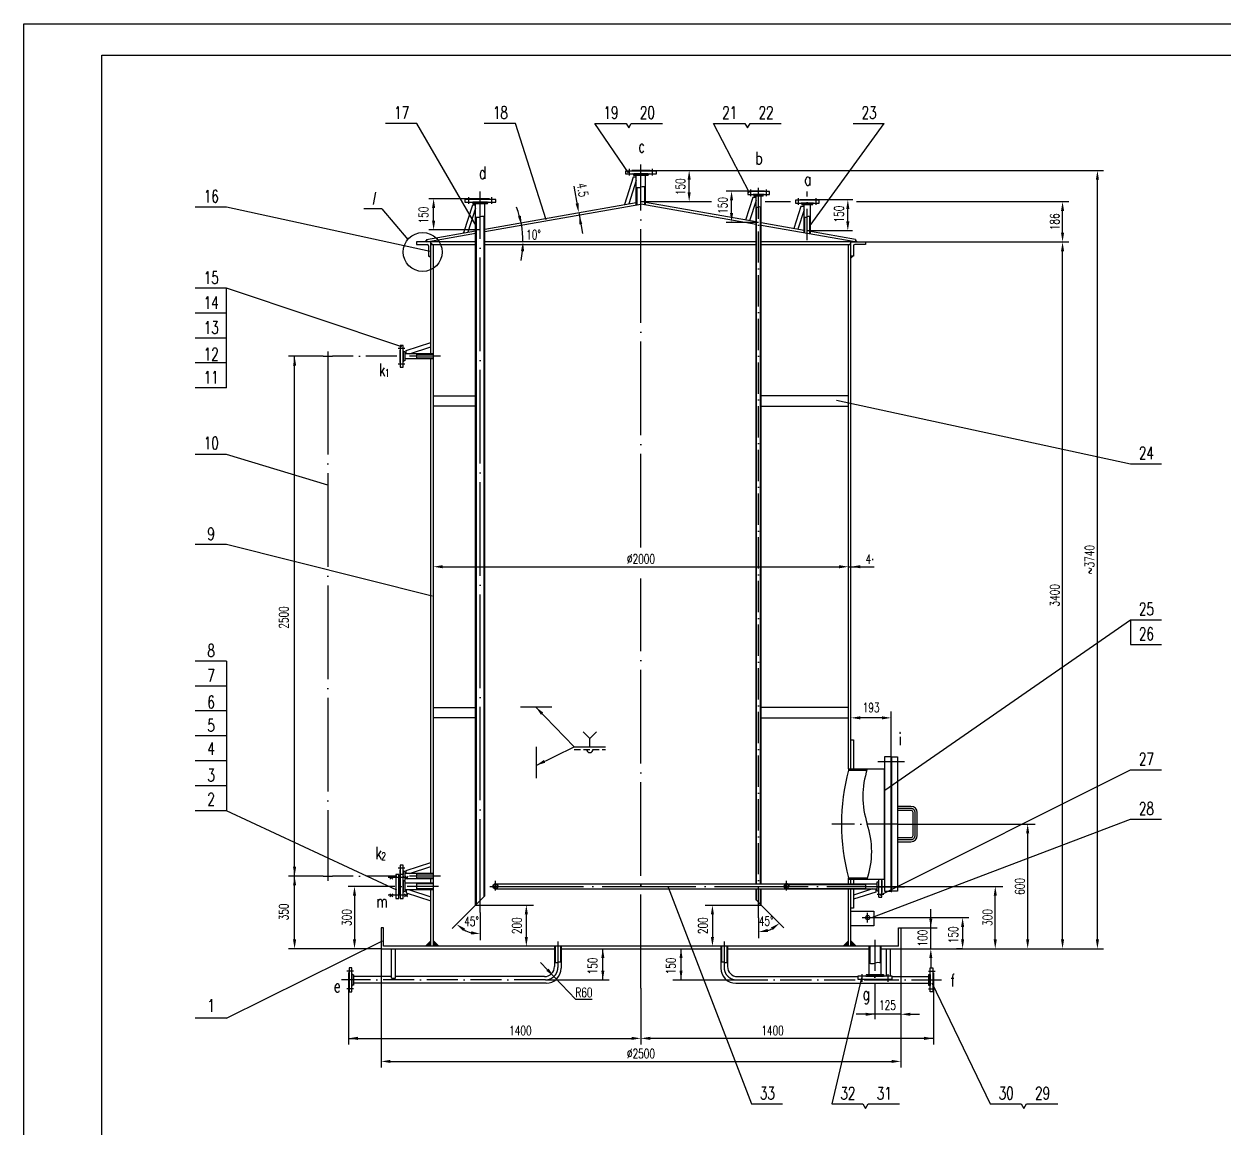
# Model space of a CAD drawing. Extents: x 5198 to 17798, y -4468 to 4442.
# Drawn here: x 5198 to 10964, y -864 to 4442 of the extents above; entities that cross this region are included whole.
import ezdxf
from ezdxf.enums import TextEntityAlignment as Align

# ---------------------------------------------------------------- set-up
doc = ezdxf.new("R2010")
doc.units = 0
doc.header["$LTSCALE"] = 15
doc.header["$MEASUREMENT"] = 0
for name, pattern in [('DASHDOT-M', [36, 30, -3, 0, -3]), ('DASHDOT-S', [14, 10, -2, 0, -2]), ('HIDDEN-M', [7, 5, -2]), ('HIDDEN-S', [3, 2, -1])]:
    doc.linetypes.add(name, pattern=pattern)
doc.layers.get('0').update_dxf_attribs({"linetype": 'CONTINUOUS'})
for name, color, linetype in [('CDR_DIM', 7, 'CONTINUOUS'), ('CDR_DWG1', 4, 'CONTINUOUS'), ('CDR_DWG3', 1, 'DASHDOT-M'), ('CDR_DWG5', 6, 'HIDDEN-M'), ('CDR_TEXT', 7, 'CONTINUOUS')]:
    doc.layers.add(name, color=color, linetype=linetype)
doc.styles.add('HZ', font='romans', dxfattribs={"width": 0.7, "height": 45, "bigfont": 'HZ'})
doc.styles.add('ITALICC', font='italicc')

msp = doc.modelspace()

# ---------------------------------------------------------------- linework, layer by layer
for p, q in [((7087.2, 3963.9), (6937.2, 3963.9)), ((7561.8, 3963.9), (7411.8, 3963.9)), ((7709.1, 3499), (7561.8, 3963.9)), ((7943.6, 3963.9), (8093.6, 3963.9)), ((8104.4, 3726.1), (7943.6, 3963.9)), ((8093.6, 3963.9), (8106.1, 3942.2)), ((8106.1, 3942.2), (8118.6, 3963.9)), ((8118.6, 3963.9), (8268.6, 3963.9)), ((8686.9, 3630), (8514.5, 3963.9)), ((8514.5, 3963.9), (8664.5, 3963.9)), ((8664.5, 3963.9), (8677, 3942.2)), ((8677, 3942.2), (8689.5, 3963.9)), ((8689.5, 3963.9), (8839.5, 3963.9)), ((9184.9, 3963.9), (9334.9, 3963.9)), ((6171.6, 3561.5), (6021.6, 3561.5)), ((6919.5, 3551.9), (6833.1, 3551.9)), ((6171.6, 3171.2), (6021.6, 3171.2)), ((6171.6, 3051.2), (6021.6, 3051.2)), ((6171.6, 2931.2), (6021.6, 2931.2)), ((6171.6, 2811.2), (6021.6, 2811.2)), ((6171.6, 2691.2), (6021.6, 2691.2)), ((9105.5, 2632.6), (10518.8, 2326.5)), ((6171.6, 2371.5), (6021.6, 2371.5)), ((6658.7, 2224.3), (6171.6, 2371.5)), ((10518.8, 2326.5), (10668.8, 2326.5)), ((6171.6, 1938.2), (6021.6, 1938.2)), ((7160.5, 1690.3), (6171.6, 1938.2)), ((9338.1, 756.9), (10518.8, 1576.5)), ((10518.8, 1576.5), (10518.8, 1456.5)), ((10518.8, 1576.5), (10668.8, 1576.5)), ((10518.8, 1456.5), (10668.8, 1456.5)), ((6171.6, 1377.5), (6021.6, 1377.5)), ((6171.6, 1257.5), (6021.6, 1257.5)), ((6171.6, 1137.5), (6021.6, 1137.5)), ((6171.6, 1017.5), (6021.6, 1017.5)), ((6171.6, 897.5), (6021.6, 897.5)), ((9314.7, 251.2), (10518.8, 854.7)), ((10518.8, 854.7), (10668.8, 854.7)), ((6171.6, 777.5), (6021.6, 777.5)), ((6171.6, 657.5), (6021.6, 657.5)), ((9274.6, 143.6), (10518.8, 616.9)), ((10518.8, 616.9), (10668.8, 616.9)), ((8296.5, 289.3), (8696, -752.2)), ((8696, -752.2), (8846, -752.2)), ((9082.8, -752.9), (9232.8, -752.9)), ((9232.8, -752.9), (9245.3, -774.5)), ((9245.3, -774.5), (9257.8, -752.9)), ((9257.8, -752.9), (9407.8, -752.9)), ((9844.3, -752.2), (9994.3, -752.2)), ((9994.3, -752.2), (10006.8, -773.8)), ((10006.8, -773.8), (10019.3, -752.2)), ((10019.3, -752.2), (10169.3, -752.2))]:
    msp.add_line(p, q)
msp.add_lwpolyline([(5197.9, -4468.2), (5197.9, 4441.8), (17797.9, 4441.8), (17797.9, -4468.2)], close=True)
at = {"color": 4}
msp.add_lwpolyline([(5572.9, -4318.2), (5572.9, 4291.8), (17647.9, 4291.8), (17647.9, -4318.2)], close=True, dxfattribs=at)
for points in [[(7133.8, 3405.6), (7135.9, 3393.8), (7120.4, 3393.8)], [(9196.6, 3405.6), (9194.5, 3393.8), (9210.1, 3393.8)], [(7155.2, 3393.8), (7155.2, 3378.8), (7167.2, 3378.8)], [(9175.2, 3393.8), (9175.2, 3378.8), (9163.2, 3378.8)], [(7143.2, 3324.8), (7155.2, 3324.8), (7155.2, 3311.8)], [(9187.2, 3324.8), (9175.2, 3324.8), (9175.2, 3311.8)]]:
    msp.add_solid(points)
at = {"layer": 'CDR_DIM'}
for p, q in [((7372.2, 3470.4), (7087.2, 3963.9)), ((8979.2, 3473.3), (9334.9, 3963.9)), ((8209.2, 3737.3), (10390.3, 3737.3)), ((8396.9, 3626.5), (8396.9, 3694.8)), ((10360.3, 38.8), (10360.3, 3692.3)), ((7860.9, 3562), (7843.1, 3662.5)), ((8701.9, 3638.1), (8575, 3638.1)), ((7348.5, 3601.2), (7144.4, 3601.2)), ((8165.2, 3587.4), (8503.7, 3587.4)), ((8600.8, 3527.2), (8600.8, 3595.4)), ((8763, 3587.4), (8884.1, 3587.4)), ((9183.6, 3596.2), (8999.2, 3596.2)), ((9201.2, 3587.4), (10222.6, 3587.4)), ((7151, 3346.7), (6171.6, 3561.5)), ((6919.5, 3551.9), (7043.9, 3405.4)), ((7167.9, 3490.3), (7167.9, 3558.6)), ((7865.7, 3534.6), (7883.4, 3434.2)), ((9159.9, 3485.8), (9159.9, 3554.1)), ((10192.6, 3438.8), (10192.6, 3542.4)), ((8730.9, 3487.7), (8575, 3487.7)), ((7392.5, 3451.2), (7144.4, 3451.2)), ((9182.9, 3446.4), (8965.2, 3446.4)), ((9244.2, 3393.8), (10222.6, 3393.8)), ((10192.6, 38.8), (10192.6, 3348.8)), ((6171.6, 2691.2), (6171.6, 3171.2)), ((7015.3, 2888.9), (6171.6, 3171.2)), ((6636.2, 2843.3), (6469.3, 2843.3)), ((6499.3, 343.3), (6499.3, 2843.3)), ((9175.2, 1861.3), (9175.2, 1861.3)), ((7167.2, 1801.4), (7167.2, 1801.3)), ((7212.2, 1831.3), (9118.2, 1831.3)), ((9163.2, 1831.3), (9265.2, 1831.3)), ((9163.2, 1801.4), (9163.2, 1801.3)), ((9163.2, 1801.4), (9163.2, 1801.3)), ((9265.2, 1831.3), (9286.3, 1831.3)), ((6171.6, 1377.5), (6171.6, 657.5)), ((7658.5, 1157), (7843.9, 964.7)), ((9323.5, 1104.4), (9220.2, 1104.4)), ((9368.5, 914.1), (9368.5, 1134.4)), ((7660.8, 875.5), (7843.9, 964.7)), ((7843.9, 964.7), (7995.1, 964.7)), ((6991.2, 276), (6171.6, 657.5)), ((9402.3, 593.8), (10061.4, 593.8)), ((10024.9, 38.8), (10024.9, 548.8)), ((6636.2, 343.3), (6469.3, 343.3)), ((6499.3, 38.8), (6499.3, 343.3)), ((6969.4, 293.8), (6757.4, 293.8)), ((9369.3, 293.8), (9904.8, 293.8)), ((6787.4, 248.8), (6787.4, 38.8)), ((9869, 38.8), (9869, 248.8)), ((7370, 203.8), (7257, 90.8)), ((7370, 203.8), (7648.5, 203.8)), ((8474.5, 203.8), (8743.4, 203.8)), ((8743.4, 203.8), (8852.2, 95)), ((9559, -6.2), (9559, 183.8)), ((7392.5, 167.7), (7392.5, 34.7)), ((7613.8, 158.8), (7613.8, 50.8)), ((8508.8, 158.8), (8508.8, 50.8)), ((8730.9, 142.3), (8730.9, 44.7)), ((9285.2, 143.8), (9742, 143.8)), ((9415.2, 93.8), (9589, 93.8)), ((9712, 105.5), (9712, 37.2)), ((6171.6, -339.4), (6921.8, 32)), ((7658, 5.8), (7658, 5.8)), ((8478.8, 5.8), (8478.8, 5.8)), ((6915.2, -6.2), (6469.3, -6.2)), ((6915.2, -6.2), (6915.2, -578.1)), ((7981.7, -156.2), (7981.7, -6.2)), ((8357.8, -156.2), (8357.8, -6.2)), ((9415.2, -6.2), (9415.2, -578.1)), ((9415.2, -6.2), (10390.3, -6.2)), ((9559, -51.2), (9559, -96.2)), ((9712, -6.2), (9682, -6.2)), ((7682.6, -72.4), (7849.6, -248.1)), ((7705.2, -156.2), (8011.7, -156.2)), ((8318.8, -156.2), (8625.2, -156.2)), ((9225.3, -146.3), (9082.8, -752.9)), ((9563.7, -169.4), (9844.3, -752.2)), ((6759.2, -190.2), (6759.2, -467.2)), ((8165.2, -195.3), (8165.2, -467.2)), ((9290.2, -197.7), (9290.2, -345.3)), ((9571.2, -190.2), (9571.2, -467.2)), ((7849.6, -248.1), (7930.6, -248.1)), ((6171.6, -339.4), (6021.6, -339.4)), ((9415.2, -321.4), (9200.2, -321.4)), ((9460.2, -321.4), (9505.2, -321.4)), ((6759.2, -437.2), (8120.2, -437.2)), ((9571.2, -437.2), (8210.2, -437.2)), ((6960.2, -548.1), (9370.2, -548.1))]:
    msp.add_line(p, q, dxfattribs=at)
msp.add_circle((7115.2, 3345), 93.5, dxfattribs=at)
for centre, radius, start, end in [((7135.9, 3393.8), 461.8, 0, 21.17088), ((7135.9, 3393.8), 461.8, 348.82912, 354.41456), ((7392.5, 226.3), 161.6, 241.00712, 253.99288), ((8730.9, 216.3), 141.5, 288.29308, 296.70692)]:
    msp.add_arc(centre, radius, start, end, dxfattribs=at)
for points in [[(8404.4, 3692.4), (8389.4, 3692.4), (8396.9, 3737.4)], [(10352.8, 3692.3), (10367.8, 3692.3), (10360.3, 3737.3)], [(8608.3, 3593.1), (8593.3, 3593.1), (8600.8, 3638.1)], [(7160.4, 3556.2), (7175.4, 3556.2), (7167.9, 3601.2)], [(7865.3, 3580.2), (7850.5, 3577.6), (7865.7, 3534.6)], [(8404.4, 3632.4), (8389.4, 3632.4), (8396.9, 3587.4)], [(9167.4, 3551.7), (9152.4, 3551.7), (9159.9, 3596.7)], [(10185.1, 3542.4), (10200.1, 3542.4), (10192.6, 3587.4)], [(7588.1, 3519.5), (7573.4, 3516.2), (7590.7, 3474)], [(7883, 3479.8), (7868.2, 3477.2), (7867.8, 3522.8)], [(8608.3, 3533.1), (8593.3, 3533.1), (8600.8, 3488.1)], [(7160.4, 3496.2), (7175.4, 3496.2), (7167.9, 3451.2)], [(9167.4, 3491.8), (9152.4, 3491.8), (9159.9, 3446.8)], [(10185.1, 3438.8), (10200.1, 3438.8), (10192.6, 3393.8)], [(7588, 3349.2), (7603, 3348.4), (7597.7, 3393.8)], [(10185.1, 3348.8), (10200.1, 3348.8), (10192.6, 3393.8)], [(6491.8, 2798.3), (6506.8, 2798.3), (6499.3, 2843.3)], [(7212.2, 1838.8), (7212.2, 1823.8), (7167.2, 1831.3)], [(9118.2, 1838.8), (9118.2, 1823.8), (9163.2, 1831.3)], [(9220.2, 1838.8), (9220.2, 1823.8), (9175.2, 1831.3)], [(7658.5, 1157), (7695.1, 1129.8), (7684.3, 1119.4)], [(9220.2, 1111.9), (9220.2, 1096.9), (9175.2, 1104.4)], [(9323.5, 1111.9), (9323.5, 1096.9), (9368.5, 1104.4)], [(7660.8, 875.5), (7697.9, 901.9), (7704.5, 888.4)], [(10017.4, 548.8), (10032.4, 548.8), (10024.9, 593.8)], [(6491.8, 388.3), (6506.8, 388.3), (6499.3, 343.3)], [(6491.8, 298.3), (6506.8, 298.3), (6499.3, 343.3)], [(6779.9, 248.8), (6794.9, 248.8), (6787.4, 293.8)], [(9861.5, 248.8), (9876.5, 248.8), (9869, 293.8)], [(7606.3, 158.8), (7621.3, 158.8), (7613.8, 203.8)], [(8501.3, 158.8), (8516.3, 158.8), (8508.8, 203.8)], [(8790.1, 95.9), (8798.9, 83.7), (8831, 116.2)], [(9551.5, 138.8), (9566.5, 138.8), (9559, 93.8)], [(9704.5, 98.8), (9719.5, 98.8), (9712, 143.8)], [(7309.7, 78.9), (7318.7, 90.9), (7278.2, 112)], [(7349, 78.4), (7346.9, 63.5), (7392.5, 64.7)], [(8776.5, 74.5), (8774.2, 89.3), (8730.9, 74.7)], [(6491.8, 38.8), (6506.8, 38.8), (6499.3, -6.2)], [(6779.9, 38.8), (6794.9, 38.8), (6787.4, -6.2)], [(7606.3, 50.8), (7621.3, 50.8), (7613.8, 5.8)], [(8501.3, 50.8), (8516.3, 50.8), (8508.8, 5.8)], [(9704.5, 38.8), (9719.5, 38.8), (9712, -6.2)], [(9861.5, 38.8), (9876.5, 38.8), (9869, -6.2)], [(10017.4, 38.8), (10032.4, 38.8), (10024.9, -6.2)], [(10185.1, 38.8), (10200.1, 38.8), (10192.6, -6.2)], [(10352.8, 38.8), (10367.8, 38.8), (10360.3, -6.2)], [(7974.2, -51.2), (7989.2, -51.2), (7981.7, -6.2)], [(8350.3, -51.2), (8365.3, -51.2), (8357.8, -6.2)], [(9551.5, -51.2), (9566.5, -51.2), (9559, -6.2)], [(7710.1, -112.3), (7721, -101.9), (7746.6, -139.7)], [(7974.2, -111.2), (7989.2, -111.2), (7981.7, -156.2)], [(8350.3, -111.2), (8365.3, -111.2), (8357.8, -156.2)], [(9245.2, -313.9), (9245.2, -328.9), (9290.2, -321.4)], [(9460.2, -313.9), (9460.2, -328.9), (9415.2, -321.4)], [(6804.2, -429.7), (6804.2, -444.7), (6759.2, -437.2)], [(8120.2, -429.7), (8120.2, -444.7), (8165.2, -437.2)], [(8210.2, -429.7), (8210.2, -444.7), (8165.2, -437.2)], [(9526.2, -429.7), (9526.2, -444.7), (9571.2, -437.2)], [(6960.2, -540.6), (6960.2, -555.6), (6915.2, -548.1)], [(9370.2, -540.6), (9370.2, -555.6), (9415.2, -548.1)]]:
    msp.add_solid(points, dxfattribs=at)
at = {"layer": 'CDR_DWG1'}
for p, q in [((8127.7, 3704.3), (8085.2, 3573.3)), ((8240.2, 3734.3), (8090.2, 3734.3)), ((8090.2, 3734.3), (8090.2, 3721.3)), ((8090.2, 3721.3), (8240.2, 3721.3)), ((8209.2, 3737.3), (8121.2, 3737.3)), ((8121.2, 3737.3), (8121.2, 3734.3)), ((8142.7, 3704.3), (8127.7, 3704.3)), ((8200.2, 3721.3), (8130.2, 3721.3)), ((8131.1, 3713.3), (8130.7, 3716.8)), ((8199.4, 3713.3), (8131.1, 3713.3)), ((8142.7, 3571.3), (8142.7, 3713.3)), ((8187.7, 3713.3), (8142.7, 3713.3)), ((8187.7, 3571.3), (8187.7, 3713.3)), ((8199.4, 3713.3), (8199.8, 3716.8)), ((8209.2, 3734.3), (8209.2, 3737.3)), ((8240.2, 3721.3), (8240.2, 3734.3)), ((8142.7, 3689.3), (8106.3, 3577)), ((8146.2, 3571.9), (8146.2, 3655.5)), ((8184.2, 3571.9), (8184.2, 3657.4)), ((8783.4, 3636.1), (8678.4, 3636.1)), ((8678.4, 3636.1), (8678.4, 3622.1)), ((8759.9, 3638.1), (8701.9, 3638.1)), ((8701.9, 3638.1), (8701.9, 3636.1)), ((8759.9, 3636.1), (8759.9, 3638.1)), ((8783.4, 3622.1), (8783.4, 3636.1)), ((7467.5, 3598.2), (7317.5, 3598.2)), ((7317.5, 3598.2), (7317.5, 3585.2)), ((7317.5, 3585.2), (7467.5, 3585.2)), ((7436.5, 3601.2), (7348.5, 3601.2)), ((7348.5, 3601.2), (7348.5, 3598.2)), ((7427.5, 3585.2), (7357.5, 3585.2)), ((7358.3, 3577.2), (7358, 3580.7)), ((7426.7, 3577.2), (7358.3, 3577.2)), ((7370, 203.8), (7370, 3577.2)), ((7415, 3577.2), (7370, 3577.2)), ((7415, 3455.2), (8142.7, 3583.5)), ((7415, 248.8), (7415, 3577.2)), ((7415, 3443), (8165.2, 3575.3)), ((7426.7, 3577.2), (7427, 3580.7)), ((7436.5, 3598.2), (7436.5, 3601.2)), ((7467.5, 3585.2), (7467.5, 3598.2)), ((8718.4, 3477.7), (8165.2, 3575.3)), ((8718.4, 3489.9), (8187.7, 3583.5)), ((8703.4, 3607.1), (8668.2, 3498.7)), ((8678.4, 3622.1), (8783.4, 3622.1)), ((8718.4, 3592.1), (8687, 3495.4)), ((8718.4, 3607.1), (8703.4, 3607.1)), ((8753.4, 3622.1), (8708.4, 3622.1)), ((8709.3, 3614.1), (8708.8, 3618.5)), ((8752.6, 3614.1), (8709.3, 3614.1)), ((8743.4, 3614.1), (8718.4, 3614.1)), ((8718.4, 306.3), (8718.4, 3614.1)), ((8743.4, 306.3), (8743.4, 3614.1)), ((8752.6, 3614.1), (8753, 3618.5)), ((9022.7, 3594.2), (8907.7, 3594.2)), ((8907.7, 3594.2), (8907.7, 3580.2)), ((8907.7, 3580.2), (9022.7, 3580.2)), ((8999.2, 3596.2), (8931.2, 3596.2)), ((8931.2, 3596.2), (8931.2, 3594.2)), ((8991.2, 3580.2), (8939.2, 3580.2)), ((8940.1, 3572.2), (8939.6, 3576.6)), ((8990.4, 3572.2), (8990.9, 3576.6)), ((8999.2, 3594.2), (8999.2, 3596.2)), ((9022.7, 3580.2), (9022.7, 3594.2)), ((7355, 3570.2), (7311.7, 3436.9)), ((7370, 3555.2), (7332.8, 3440.7)), ((7370, 3570.2), (7355, 3570.2)), ((8721.4, 306.3), (8721.4, 3561.1)), ((8740.4, 306.3), (8740.4, 3561.1)), ((8934.2, 3563.2), (8900, 3457.9)), ((8949.2, 3548.2), (8918.8, 3454.6)), ((8949.2, 3563.2), (8934.2, 3563.2)), ((8990.4, 3572.2), (8940.1, 3572.2)), ((8949.2, 3437), (8949.2, 3572.2)), ((8981.2, 3572.2), (8949.2, 3572.2)), ((8981.2, 3431.4), (8981.2, 3572.2)), ((7373.5, 207.3), (7373.5, 3514.2)), ((7411.5, 245.3), (7411.5, 3514.2)), ((8949.2, 3449.2), (8743.4, 3485.5)), ((9194.5, 3393.8), (8743.4, 3473.3)), ((8952.7, 3436.4), (8952.7, 3514.2)), ((8977.7, 3432), (8977.7, 3514.2)), ((7133.8, 3405.6), (7370, 3447.2)), ((7133.8, 3405.6), (7135.9, 3393.8)), ((7135.9, 3393.8), (7370, 3435)), ((9196.6, 3405.6), (8981.2, 3443.6)), ((9196.6, 3405.6), (9194.5, 3393.8)), ((7155.2, 3393.8), (7086.2, 3393.8)), ((7086.2, 3393.8), (7086.2, 3381.8)), ((7086.2, 3381.8), (7136.2, 3381.8)), ((7143.2, 3374.8), (7143.2, 3324.8)), ((7370, 3393.8), (7155.2, 3393.8)), ((7155.2, 2855.8), (7155.2, 3393.8)), ((7370, 3378.8), (7155.2, 3378.8)), ((7167.2, 5.8), (7167.2, 3378.8)), ((8718.4, 3393.8), (7415, 3393.8)), ((8718.4, 3378.8), (7415, 3378.8)), ((9175.2, 3393.8), (8743.4, 3393.8)), ((9175.2, 3378.8), (8743.4, 3378.8)), ((9163.2, 858.8), (9163.2, 3378.8)), ((9175.2, 3393.8), (9244.2, 3393.8)), ((9175.2, 858.8), (9175.2, 3393.8)), ((9187.2, 3374.8), (9187.2, 3324.8)), ((9244.2, 3381.8), (9194.2, 3381.8)), ((9244.2, 3393.8), (9244.2, 3381.8)), ((7143.2, 3324.8), (7155.2, 3324.8)), ((9187.2, 3324.8), (9175.2, 3324.8)), ((7007.2, 2895.8), (7007.2, 2790.8)), ((7021.2, 2895.8), (7007.2, 2895.8)), ((7021.2, 2790.8), (7021.2, 2895.8)), ((7036.2, 2870.8), (7155.2, 2909.4)), ((7051.2, 2855.8), (7155.2, 2889.6)), ((6636.2, 2843.3), (6681.2, 2843.3)), ((6658.7, 2865.8), (6658.7, 2820.8)), ((7005.2, 2872.3), (7005.2, 2814.3)), ((7007.2, 2872.3), (7005.2, 2872.3)), ((7021.2, 2865.8), (7021.2, 2820.8)), ((7029.2, 2864.9), (7024.8, 2865.4)), ((7029.2, 2864.9), (7029.2, 2821.6)), ((7167.2, 2855.8), (7029.2, 2855.8)), ((7029.2, 2855.8), (7029.2, 2830.8)), ((7167.2, 2830.8), (7029.2, 2830.8)), ((7036.2, 2855.8), (7036.2, 2870.8)), ((7167.2, 2852.8), (7086.2, 2852.8)), ((7167.2, 2833.8), (7086.2, 2833.8)), ((7155.2, 355.8), (7155.2, 2830.8)), ((7005.2, 2814.3), (7007.2, 2814.3)), ((7007.2, 2790.8), (7021.2, 2790.8)), ((7029.2, 2821.6), (7024.8, 2821.2)), ((7167.2, 2653.8), (7370, 2653.8)), ((9163.2, 2653.8), (8743.4, 2653.8)), ((7370, 2603.8), (7167.2, 2603.8)), ((8743.4, 2603.8), (9163.2, 2603.8)), ((9279, 1869.1), (9279, 1863.1)), ((7167.2, 1153.8), (7370, 1153.8)), ((7586.3, 1157), (7736.3, 1157)), ((9163.2, 1153.8), (8743.4, 1153.8)), ((7370, 1103.8), (7167.2, 1103.8)), ((8743.4, 1103.8), (9163.2, 1103.8)), ((7918.8, 1004.7), (7886.9, 1036.6)), ((7918.8, 1004.7), (7950.6, 1036.6)), ((7918.8, 964.7), (7918.8, 1004.7)), ((9175.2, 998.8), (9187.2, 998.8)), ((9187.2, 998.8), (9187.2, 858.8)), ((7660.8, 964.7), (7660.8, 814.7)), ((9368.5, 916.3), (9336.5, 916.3)), ((9336.5, 916.3), (9336.5, 271.3)), ((9368.5, 271.3), (9368.5, 916.3)), ((9371.5, 914.1), (9368.5, 914.1)), ((9371.5, 271.3), (9371.5, 916.3)), ((9371.5, 916.3), (9399.5, 916.3)), ((9399.5, 916.3), (9399.5, 271.3)), ((9163.2, 858.8), (9336.5, 858.8)), ((9163.2, 858.8), (9163.2, 852.8)), ((9163.2, 852.8), (9251.6, 852.8)), ((9336.5, 328.8), (9336.5, 858.8)), ((9463.5, 678.8), (9399.5, 678.8)), ((9463.5, 658.8), (9399.5, 658.8)), ((9473.5, 538.8), (9473.5, 648.8)), ((9493.5, 538.8), (9493.5, 648.8)), ((9399.5, 528.8), (9463.5, 528.8)), ((9399.5, 508.8), (9463.5, 508.8)), ((7036.2, 370.8), (7155.2, 409.4)), ((6658.7, 365.8), (6658.7, 320.8)), ((7000.2, 351.3), (6986.2, 351.3)), ((6986.2, 351.3), (6986.2, 236.3)), ((7000.2, 327.8), (7000.2, 351.3)), ((7007.2, 372.3), (7005.2, 372.3)), ((7005.2, 372.3), (7005.2, 327.8)), ((7021.2, 395.8), (7007.2, 395.8)), ((7007.2, 395.8), (7007.2, 351.3)), ((7021.2, 351.3), (7007.2, 351.3)), ((7007.2, 351.3), (7007.2, 236.3)), ((7021.2, 351.3), (7021.2, 395.8)), ((7021.2, 365.8), (7021.2, 351.3)), ((7021.2, 236.3), (7021.2, 351.3)), ((7029.2, 364.9), (7024.8, 365.4)), ((7029.2, 364.9), (7029.2, 321.6)), ((7167.2, 355.8), (7029.2, 355.8)), ((7036.2, 355.8), (7036.2, 370.8)), ((7051.2, 355.8), (7155.2, 389.6)), ((7167.2, 352.8), (7086.2, 352.8)), ((6636.2, 343.3), (6681.2, 343.3)), ((6957.4, 329.2), (6971.6, 343.3)), ((6957.4, 343.3), (6971.6, 329.2)), ((7002.2, 327.8), (7000.2, 327.8)), ((7000.2, 259.8), (7000.2, 327.8)), ((7005.2, 327.8), (7002.2, 327.8)), ((7002.2, 259.8), (7002.2, 327.8)), ((7007.2, 327.8), (7005.2, 327.8)), ((7005.2, 327.8), (7005.2, 259.8)), ((7021.2, 319.8), (7021.2, 267.8)), ((7029.2, 321.6), (7024.8, 321.2)), ((7029.2, 318.9), (7024.8, 319.4)), ((7167.2, 330.8), (7029.2, 330.8)), ((7029.2, 318.9), (7029.2, 268.6)), ((7167.2, 309.8), (7029.2, 309.8)), ((7029.2, 309.8), (7029.2, 277.8)), ((7031.3, 329.2), (7045.5, 343.3)), ((7031.3, 343.3), (7045.5, 329.2)), ((7167.2, 333.8), (7086.2, 333.8)), ((7167.2, 306.3), (7086.2, 306.3)), ((7155.2, 309.8), (7155.2, 330.8)), ((7465.2, 306.3), (8865.2, 306.3)), ((8865.2, 306.3), (9301.2, 306.3)), ((8865.2, 303.3), (9245.2, 303.3)), ((9163.2, 334.8), (9255.4, 334.8)), ((9163.2, 328.8), (9163.2, 334.8)), ((9163.2, 306.3), (9163.2, 328.8)), ((9163.2, 328.8), (9336.5, 328.8)), ((9175.2, 306.3), (9175.2, 328.8)), ((9187.2, 328.8), (9187.2, 306.3)), ((9301.2, 315.4), (9305.7, 315.9)), ((9301.2, 272.1), (9301.2, 315.4)), ((9309.2, 241.3), (9309.2, 328.8)), ((9323.2, 241.3), (9323.2, 328.8)), ((9323.2, 322.8), (9325.2, 322.8)), ((9325.2, 264.8), (9325.2, 322.8)), ((6957.4, 244.2), (6971.6, 258.3)), ((6957.4, 258.3), (6971.6, 244.2)), ((6986.2, 236.3), (7000.2, 236.3)), ((7000.2, 236.3), (7000.2, 259.8)), ((7000.2, 259.8), (7002.2, 259.8)), ((7002.2, 259.8), (7005.2, 259.8)), ((7005.2, 259.8), (7007.2, 259.8)), ((7007.2, 236.3), (7021.2, 236.3)), ((7029.2, 268.6), (7024.8, 268.1)), ((7028.3, 244.2), (7042.4, 258.3)), ((7028.3, 258.3), (7042.4, 244.2)), ((7167.2, 277.8), (7029.2, 277.8)), ((7036.2, 277.8), (7036.2, 262.8)), ((7036.2, 262.8), (7155.2, 224.1)), ((7051.2, 277.8), (7155.2, 244)), ((7167.2, 281.3), (7086.2, 281.3)), ((7155.2, 5.8), (7155.2, 277.8)), ((7370, 203.8), (7415, 248.8)), ((7465.2, 281.3), (8865.2, 281.3)), ((8718.4, 228.8), (8718.4, 281.3)), ((8721.4, 225.8), (8721.4, 281.3)), ((8740.4, 206.8), (8740.4, 281.3)), ((8743.4, 203.8), (8743.4, 281.3)), ((8865.2, 284.3), (9245.2, 284.3)), ((8865.2, 281.3), (9301.2, 281.3)), ((9163.2, 5.8), (9163.2, 281.3)), ((9175.2, 5.8), (9175.2, 281.3)), ((9279.2, 281.3), (9187.2, 251.4)), ((9187.2, 281.3), (9187.2, 188.8)), ((9294.2, 266.3), (9187.2, 231.5)), ((9294.2, 281.3), (9294.2, 266.3)), ((9301.2, 272.1), (9305.7, 271.6)), ((9309.2, 241.3), (9323.2, 241.3)), ((9323.2, 264.8), (9325.2, 264.8)), ((9336.5, 271.3), (9368.5, 271.3)), ((9368.5, 269.1), (9371.5, 269.1)), ((9399.5, 271.3), (9371.5, 271.3)), ((8743.4, 203.8), (8718.4, 228.8)), ((9187.2, 188.8), (9175.2, 188.8)), ((9175.2, 173.8), (9285.2, 173.8)), ((9285.2, 173.8), (9285.2, 103.8)), ((6915.2, 93.8), (6915.2, -6.2)), ((6927.2, 93.8), (6915.2, 93.8)), ((6927.2, 5.8), (6927.2, 93.8)), ((9285.2, 103.8), (9175.2, 103.8)), ((9403.2, 93.8), (9415.2, 93.8)), ((9403.2, 5.8), (9403.2, 93.8)), ((9415.2, 93.8), (9415.2, -6.2)), ((9403.2, 5.8), (6927.2, 5.8)), ((7749.2, 5.8), (7749.2, -91.7)), ((7752.7, 5.8), (7752.7, -72.7)), ((7777.7, 5.8), (7777.7, -70.9)), ((7781.2, 5.8), (7781.2, -99.7)), ((8549.2, 5.8), (8549.2, -99.7)), ((8552.7, 5.8), (8552.7, -70.9)), ((8577.7, 5.8), (8577.7, -72.7)), ((8581.2, 5.8), (8581.2, -91.7)), ((9261.7, 5.8), (9261.7, -130.2)), ((9265.2, 5.8), (9265.2, -75.2)), ((9315.2, 5.8), (9315.2, -75.2)), ((9318.7, 5.8), (9318.7, -130.2)), ((6915.2, -6.2), (7749.2, -6.2)), ((6965.2, -148.4), (6965.2, -6.2)), ((6985.2, -148.4), (6985.2, -6.2)), ((7781.2, -6.2), (8549.2, -6.2)), ((8581.2, -6.2), (9261.7, -6.2)), ((9318.7, -6.2), (9415.2, -6.2)), ((9345.2, -138.2), (9345.2, -6.2)), ((9365.2, -138.2), (9365.2, -6.2)), ((6761.2, -98.7), (6761.2, -213.7)), ((6775.2, -98.7), (6761.2, -98.7)), ((6775.2, -213.7), (6775.2, -98.7)), ((9555.2, -213.7), (9555.2, -98.7)), ((9555.2, -98.7), (9569.2, -98.7)), ((9569.2, -98.7), (9569.2, -213.7)), ((6759.2, -122.2), (6759.2, -190.2)), ((6761.2, -122.2), (6759.2, -122.2)), ((6775.2, -130.2), (6775.2, -182.2)), ((6783.2, -131.1), (6778.8, -130.6)), ((6783.2, -131.1), (6783.2, -181.4)), ((6783.2, -140.2), (6783.2, -172.2)), ((6965.2, -140.2), (6783.2, -140.2)), ((7708.7, -172.2), (6783.2, -172.2)), ((6965.2, -148.4), (6985.2, -148.4)), ((7700.7, -140.2), (6985.2, -140.2)), ((8621.7, -172.2), (9547.2, -172.2)), ((8629.7, -140.2), (9207.7, -140.2)), ((9207.7, -138.2), (9207.7, -153.2)), ((9372.7, -138.2), (9207.7, -138.2)), ((9207.7, -153.2), (9372.7, -153.2)), ((9239.2, -153.2), (9239.2, -156.2)), ((9239.2, -156.2), (9341.2, -156.2)), ((9248.2, -138.2), (9332.2, -138.2)), ((9249.1, -130.2), (9248.7, -133.8)), ((9249.1, -130.2), (9331.4, -130.2)), ((9261.7, -130.2), (9318.7, -130.2)), ((9331.4, -130.2), (9331.8, -133.8)), ((9341.2, -156.2), (9341.2, -153.2)), ((9372.7, -153.2), (9372.7, -138.2)), ((9372.7, -140.2), (9547.2, -140.2)), ((9547.2, -131.1), (9551.7, -130.6)), ((9547.2, -131.1), (9547.2, -181.4)), ((9547.2, -140.2), (9547.2, -172.2)), ((9555.2, -130.2), (9555.2, -182.2)), ((9569.2, -122.2), (9571.2, -122.2)), ((9571.2, -122.2), (9571.2, -190.2)), ((6759.2, -190.2), (6761.2, -190.2)), ((6761.2, -213.7), (6775.2, -213.7)), ((6783.2, -181.4), (6778.8, -181.9)), ((9547.2, -181.4), (9551.7, -181.9)), ((9569.2, -213.7), (9555.2, -213.7)), ((9571.2, -190.2), (9569.2, -190.2))]:
    msp.add_line(p, q, dxfattribs=at)
msp.add_lwpolyline([(7465.2, 303.3, 1), (7465.2, 284.3, 1)], format="xyb", close=True, dxfattribs=at)
for centre, radius in [((7465.2, 293.8), 12.5), ((9255.2, 143.8), 10)]:
    msp.add_circle(centre, radius, dxfattribs=at)
for centre, radius, start, end in [((8125.7, 3716.3), 5, 6, 90), ((8204.7, 3716.3), 5, 90, 174), ((7353, 3580.2), 5, 6, 90), ((7432, 3580.2), 5, 90, 174), ((8704.8, 3618.1), 4, 6, 90), ((8757, 3618.1), 4, 90, 174), ((8935.6, 3576.2), 4, 6, 90), ((8994.8, 3576.2), 4, 90, 174), ((7136.2, 3374.8), 7, 0, 90), ((9194.2, 3374.8), 7, 90, 180), ((7025.2, 2869.4), 4, 180, 264), ((7025.2, 2817.2), 4, 96, 180), ((7918.8, 952.8), 15.6, 180.18006, 359.81994), ((10129.1, 593.8), 1000, 164.98926, 195.01073), ((9463.4, 648.7), 30.1, 0.19004, 89.80996), ((9463.4, 648.7), 10.1, 0.56451, 89.43549), ((9463.4, 538.9), 30.1, 270.19004, 359.80996), ((9463.4, 538.9), 10.1, 270.56451, 359.43549), ((7025.2, 369.4), 4, 180, 264), ((7025.2, 323.4), 4, 180, 264), ((7025.2, 317.2), 4, 96, 129.37205), ((8865.2, 293.8), 12.5, 90, 270), ((8865.2, 293.8), 9.5, 90, 270), ((9305.2, 319.9), 4, 276, 0), ((7025.2, 264.2), 4, 96, 180), ((9305.2, 267.7), 4, 0, 84), ((7700.7, -91.7), 48.5, 270, 360), ((7708.7, -99.7), 72.5, 270, 360), ((8621.7, -99.7), 72.5, 180, 270), ((8629.7, -91.7), 48.5, 180, 270), ((6779.2, -126.6), 4, 180, 264), ((9243.7, -133.2), 5, 270, 354), ((9336.7, -133.2), 5, 186, 270), ((9551.2, -126.6), 4, 276, 0), ((6779.2, -185.8), 4, 96, 180), ((9551.2, -185.8), 4, 0, 84)]:
    msp.add_arc(centre, radius, start, end, dxfattribs=at)
for points in [[(7155.2, 5.8), (7155.2, 35.8), (7125.2, 5.8)], [(7167.2, 5.8), (7167.2, 35.8), (7197.2, 5.8)], [(9163.2, 5.8), (9163.2, 35.8), (9133.2, 5.8)], [(9175.2, 5.8), (9175.2, 35.8), (9205.2, 5.8)]]:
    msp.add_solid(points, dxfattribs=at)
at = {"layer": 'CDR_DWG3', "linetype": 'DASHDOT-M'}
for p, q in [((8165.2, 1924.3), (8165.2, 3765.3)), ((7392.5, 167.7), (7392.5, 3636.8)), ((6658.7, 2820.8), (6658.7, 365.8)), ((8165.2, -195.3), (8165.2, 1774.3)), ((7438.3, 293.8), (9369.3, 293.8))]:
    msp.add_line(p, q, dxfattribs=at)
at = {"layer": 'CDR_DWG3', "linetype": 'DASHDOT-S'}
for p, q in [((8110.2, 3713.3), (8110.2, 3745.3)), ((8220.2, 3713.3), (8220.2, 3745.3)), ((8730.9, 142.3), (8730.9, 3694.3)), ((8693.4, 3614.1), (8693.4, 3646.1)), ((8768.4, 3614.1), (8768.4, 3646.1)), ((8965.2, 3402.7), (8965.2, 3636.8)), ((7337.5, 3577.2), (7337.5, 3609.2)), ((7447.5, 3577.2), (7447.5, 3609.2)), ((8922.7, 3572.2), (8922.7, 3604.2)), ((9007.7, 3572.2), (9007.7, 3604.2)), ((7201.5, 2843.3), (6681.2, 2843.3)), ((7029.2, 2880.8), (6997.2, 2880.8)), ((7029.2, 2805.8), (6997.2, 2805.8)), ((9304.5, 893.8), (9432.5, 893.8)), ((9463.5, 668.8), (9399.5, 668.8)), ((9483.5, 538.8), (9483.5, 648.8)), ((9402.3, 593.8), (9082.3, 593.8)), ((9399.5, 518.8), (9463.5, 518.8)), ((7029.2, 380.8), (6997.2, 380.8)), ((7201.5, 343.3), (6681.2, 343.3)), ((7044.7, 336.3), (6948.7, 336.3)), ((7191.1, 293.8), (6969.4, 293.8)), ((7465.2, 273.6), (7465.2, 319.8)), ((8865.2, 273.6), (8865.2, 319.8)), ((9304.5, 291.6), (9432.5, 291.6)), ((7044.7, 251.3), (6948.7, 251.3)), ((9301.2, 256.3), (9333.2, 256.3)), ((9229.4, 143.8), (9297.3, 143.8)), ((9255.2, 119.4), (9255.2, 166.7)), ((7765.2, 29), (7765.2, -96.2)), ((8565.2, 29), (8565.2, -96.2)), ((9290.2, 37.3), (9290.2, -197.7)), ((6783.2, -113.7), (6751.2, -113.7)), ((9547.2, -113.7), (9579.2, -113.7)), ((7705.2, -156.2), (6724.6, -156.2)), ((8625.2, -156.2), (9611.2, -156.2)), ((9227.7, -129.2), (9227.7, -165.2)), ((9352.7, -129.2), (9352.7, -165.2)), ((6783.2, -198.7), (6751.2, -198.7)), ((9547.2, -198.7), (9579.2, -198.7))]:
    msp.add_line(p, q, dxfattribs=at)
for centre, radius, start, end in [((9463.4, 648.7), 20.1, 0.28435, 89.71565), ((9463.4, 538.9), 20.1, 270.28435, 359.71565), ((7705.2, -96.2), 60, 270, 0), ((8625.2, -96.2), 60, 180, 270)]:
    msp.add_arc(centre, radius, start, end, dxfattribs=at)
at = {"layer": 'CDR_DWG5', "linetype": 'HIDDEN-S'}
for p, q in [((7843.9, 952.7), (7995.1, 952.7)), ((9301.2, 281.3), (9301.2, 306.3))]:
    msp.add_line(p, q, dxfattribs=at)
at = {"layer": 'CDR_DWG5', "linetype": 'HIDDEN-M'}
msp.add_line((7029.2, 355.8), (7029.2, 330.8), dxfattribs=at)
at = {"layer": 'CDR_DWG5', "linetype": 'HIDDEN-S'}
for radius, start, end in [(12.5, 39.39498, 90), (9.5, 21.17076, 90), (9.5, 270, 331.89777), (12.5, 346.44593, 18.29288), (12.5, 270, 323.17857)]:
    msp.add_arc((8865.2, 293.8), radius, start, end, dxfattribs=at)
at = {"layer": 'CDR_TEXT'}
for centre, radius, start, end in [((8154, 3690.6), 36, 251.79004, 288.20996), ((8176.5, 3622.2), 36, 71.79004, 108.20996), ((8724.7, 3580.1), 20, 251.79004, 288.20996), ((8737.2, 3542.1), 20, 71.79004, 108.20996), ((7381.2, 3548.4), 36, 251.79004, 288.20996), ((7403.7, 3480), 36, 71.79004, 108.20996), ((8957.2, 3538.5), 25.6, 251.79004, 288.20996), ((8973.2, 3489.9), 25.6, 71.79004, 108.20996), ((7105.2, 2849.5), 20, 161.79004, 198.20996), ((7067.2, 2837), 20, 341.79004, 18.20996), ((9656.3, 726.3), 424, 161.79004, 198.20996), ((8850.7, 461.3), 424, 341.79004, 18.20996), ((7105.2, 349.5), 20, 161.79004, 198.20996), ((7110.6, 301.8), 25.6, 161.79004, 198.20996), ((7067.2, 337), 20, 341.79004, 18.20996), ((7061.9, 285.8), 25.6, 341.79004, 18.20996), ((9264.2, 300), 20, 161.79004, 198.20996), ((9226.2, 287.5), 20, 341.79004, 18.20996), ((7757.2, -47.5), 25.6, 251.79004, 288.20996), ((7773.2, -96.1), 25.6, 71.79004, 108.20996), ((8557.2, -96.1), 25.6, 71.79004, 108.20996), ((8573.2, -47.5), 25.6, 251.79004, 288.20996), ((9276, -31.9), 45.6, 251.79004, 288.20996), ((9304.5, -118.6), 45.6, 71.79004, 108.20996)]:
    msp.add_arc(centre, radius, start, end, dxfattribs=at)

# ---------------------------------------------------------------- texts
at = {"width": 0.7}
for s, style, p in [('17', 'HZ', (6978.4, 3985.5)), ('18', 'HZ', (7453, 3985.5)), ('19', 'HZ', (7984.8, 3985.5)), ('20', 'HZ', (8159.8, 3985.5)), ('21', 'HZ', (8555.7, 3985.5)), ('22', 'HZ', (8730.7, 3985.5)), ('23', 'HZ', (9226.2, 3985.5)), ('16', 'HZ', (6062.8, 3583.2)), ('I', 'ITALICC', (6869.8, 3573.4)), ('15', 'HZ', (6062.2, 3191.8)), ('14', 'HZ', (6062.2, 3071.8)), ('13', 'HZ', (6062.2, 2951.7)), ('12', 'HZ', (6062.2, 2823.9)), ('11', 'HZ', (6062.2, 2712.1)), ('10', 'HZ', (6062.8, 2396.1)), ('24', 'HZ', (10560, 2348.1)), ('9', 'HZ', (6079.8, 1959.6)), ('25', 'HZ', (10560, 1598.2)), ('26', 'HZ', (10560, 1478.2)), ('8', 'HZ', (6079.8, 1398.1)), ('7', 'HZ', (6079.8, 1278)), ('6', 'HZ', (6079.8, 1150.2)), ('5', 'HZ', (6079.8, 1038.4)), ('4', 'HZ', (6079.8, 926.6)), ('27', 'HZ', (10560, 876.3)), ('3', 'HZ', (6079.8, 798.8)), ('2', 'HZ', (6079.8, 683)), ('28', 'HZ', (10560, 638.5)), ('1', 'HZ', (6079.8, -309)), ('33', 'HZ', (8737.2, -730.6)), ('32', 'HZ', (9124.1, -731.3)), ('31', 'HZ', (9299.1, -731.3)), ('30', 'HZ', (9885.5, -730.6)), ('29', 'HZ', (10060.5, -730.6))]:
    msp.add_text(s, height=60, dxfattribs=dict(at, style=style)).set_placement(p)
at = {"layer": 'CDR_DIM', "style": 'HZ', "width": 0.7}
for s, height, p in [('c', 60, (8151.9, 3823.7)), ('b', 60, (8715.5, 3766.6)), ('d', 60, (7386.5, 3696.3)), ('a', 60, (8950.1, 3665.6)), ('k', 60, (6905.4, 2748.6)), ('1', 37.5, (6933.5, 2744.1)), ('i', 60, (9404.4, 972.6)), ('k', 60, (6888.1, 424)), ('2', 37.5, (6916.2, 419.5)), ('m', 60, (6892.7, 191.6)), ('f', 60, (9654, -188)), ('e', 60, (6687.9, -215.5)), ('R60', 45, (7849.6, -239.1)), ('g', 60, (9231.7, -252.5))]:
    msp.add_text(s, height=height, dxfattribs=at).set_placement(p)
for s, rotation, p in [('150', 90, (8354.5, 3659.2)), ('4.5', 280, (7884.4, 3643.6)), ('150', 90, (8558.5, 3568.9)), ('150', 90, (7119.4, 3522.9)), ('150', 90, (9117.5, 3527.6)), ('186', 90, (10155.1, 3490.6)), ('2500', 90, (6446.9, 1587.2)), ('350', 90, (6446.9, 170.8)), ('300', 90, (6749.9, 143.8))]:
    msp.add_text(s, height=45, rotation=rotation, dxfattribs=at).set_placement(p, align=Align.MIDDLE)
for s, p in [('10%%d ', (7659.2, 3428.5)), ('1400', (7585.2, -399.7)), ('1400', (8797.9, -399.7))]:
    msp.add_text(s, height=45, dxfattribs=at).set_placement(p, align=Align.MIDDLE)
for s, p in [('~3740', (10322.8, 1865.5)), ('3400', (10155.1, 1693.8)), ('600', (9987.4, 293.8)), ('300', (9831.5, 143.8)), ('200', (7568.1, 104.8)), ('200', (8463.1, 104.8)), ('100', (9519.8, 45)), ('150', (9667.3, 61.1)), ('150', (7932.5, -89)), ('150', (8308.6, -89))]:
    msp.add_text(s, height=45, rotation=90, dxfattribs=at).set_placement(p, align=Align.MIDDLE_CENTER)
for s, p in [('%%C2000', (8165.2, 1868.8)), ('4', (9258.9, 1868.3)), ('193', (9271.9, 1153.5)), ('45%%D', (7350.4, 125.6)), ('45%%D', (8767.2, 127.1)), ('125', (9350.5, -277.8)), ('%%c2500', (8165.2, -510.6))]:
    msp.add_text(s, height=45, dxfattribs=at).set_placement(p, align=Align.MIDDLE_CENTER)

doc.saveas('drawing.dxf')
